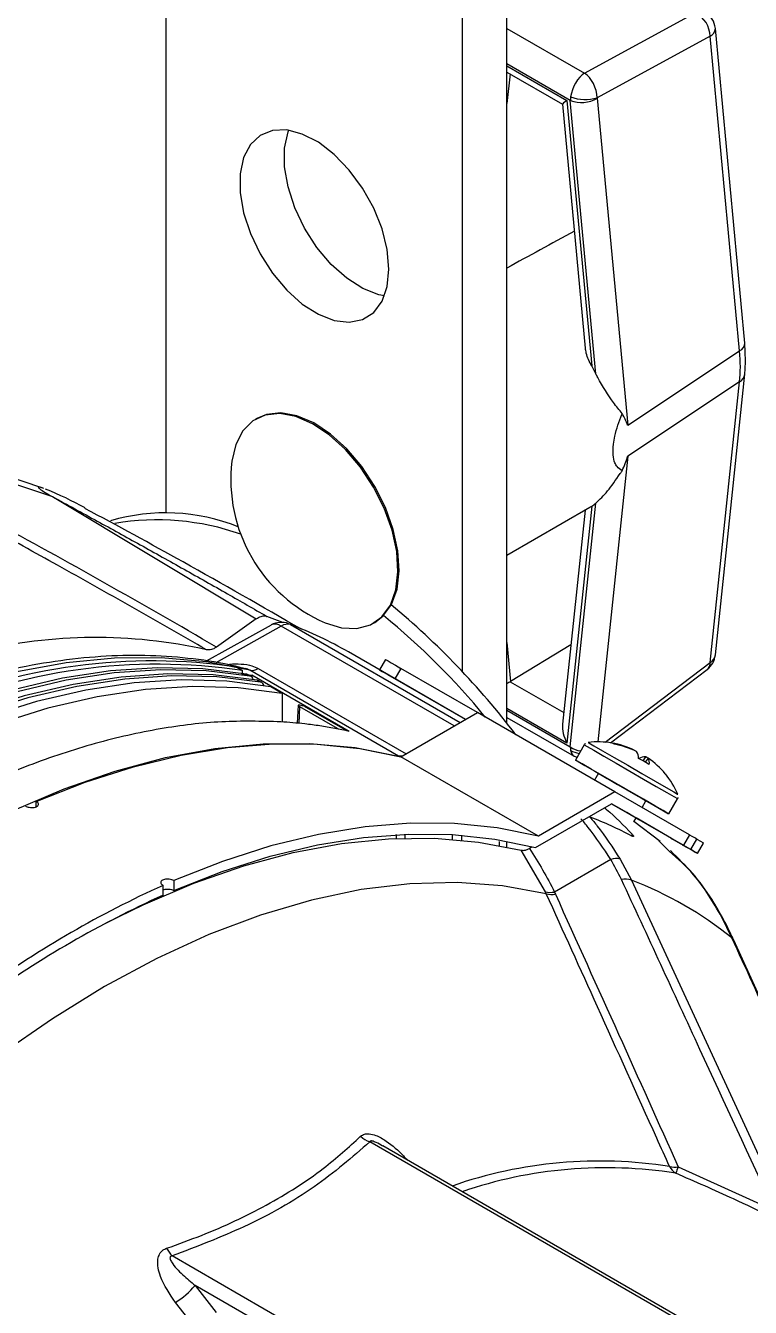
# Model space of a CAD drawing. Extents: x 16.7 to 113.1, y 4.5 to 84.5.
# Drawn here: x 27.413 to 29.576, y 67.521 to 71.348 of the extents above; entities that cross this region are included whole.
import ezdxf

# ---------------------------------------------------------------- set-up
doc = ezdxf.new("R2010")
doc.units = 0
doc.header["$MEASUREMENT"] = 0
doc.layers.add('OBJECT', color=7, linetype='CONTINUOUS')

msp = doc.modelspace()

# ---------------------------------------------------------------- linework, layer by layer
at = {"layer": 'OBJECT'}
for p, q in [((28.8497, 69.2652), (28.8497, 75.0052)), ((28.7167, 69.4191), (28.7167, 74.9285)), ((27.8328, 69.8933), (27.8328, 74.2796)), ((29.0813, 71.2062), (29.4134, 71.3869)), ((28.8497, 71.3399), (29.0813, 71.2062)), ((29.5595, 70.4001), (29.4718, 71.3397)), ((29.4565, 71.3161), (29.1191, 71.1326)), ((29.5442, 70.3766), (29.4565, 71.3161)), ((29.0389, 71.1243), (28.8497, 71.2336)), ((28.8497, 71.228), (29.0288, 71.1246)), ((28.8497, 71.2094), (29.0156, 71.1136)), ((28.859, 71.204), (28.8497, 71.1152)), ((29.0155, 71.1137), (29.0835, 70.3852)), ((29.0288, 71.1246), (29.1028, 70.3318)), ((29.1151, 70.3084), (29.0389, 71.1243)), ((29.1191, 71.1312), (29.2102, 70.1546)), ((29.2102, 70.1546), (29.5442, 70.3766)), ((29.4718, 69.4688), (29.5595, 70.3071)), ((29.5442, 70.2844), (29.2102, 70.0624)), ((29.4565, 69.4461), (29.5442, 70.2844)), ((28.1032, 70.1754), (28.0997, 70.1733)), ((29.2102, 70.0624), (29.121, 69.2094)), ((27.4673, 69.9664), (27.276, 70.0307)), ((27.2787, 70.0133), (27.493, 69.9417)), ((27.493, 69.9417), (28.1015, 69.5766)), ((28.8497, 69.7668), (29.0974, 69.9099)), ((29.0828, 69.9014), (29.0159, 69.2622)), ((29.1028, 69.9132), (29.0288, 69.2058)), ((29.0389, 69.1944), (29.1151, 69.9224)), ((29.0974, 69.91), (29.1028, 69.9132)), ((28.1806, 69.5662), (28.133, 69.5842)), ((28.1463, 69.5582), (27.952, 69.4501)), ((28.1762, 69.555), (27.9804, 69.4456)), ((28.1015, 69.5766), (27.9829, 69.4925)), ((28.6926, 69.2568), (28.1762, 69.555)), ((28.2041, 69.5595), (28.1981, 69.5623)), ((28.2041, 69.5595), (28.7104, 69.2672)), ((28.4517, 69.5636), (28.4552, 69.5657)), ((28.8497, 69.5056), (28.8605, 69.3896)), ((28.7259, 69.2761), (28.3764, 69.4778)), ((29.0407, 69.4989), (28.8605, 69.3896)), ((28.0436, 69.4323), (28.0606, 69.4225)), ((28.1075, 69.4286), (28.5487, 69.1738)), ((28.4877, 69.4551), (28.4697, 69.424)), ((28.5335, 69.4287), (28.5155, 69.3976)), ((28.7619, 69.2969), (28.5335, 69.4287)), ((29.1433, 69.2083), (29.4565, 69.4461)), ((28.0583, 69.413), (28.088, 69.4088)), ((28.0606, 69.4139), (28.0606, 69.4225)), ((28.0827, 69.4059), (28.0722, 69.412)), ((28.0862, 69.4047), (28.0756, 69.4108)), ((28.5257, 69.1671), (28.0819, 69.4233)), ((28.3791, 69.2408), (28.088, 69.4088)), ((28.088, 69.4088), (28.088, 69.4025)), ((28.1144, 69.3876), (28.1039, 69.3937)), ((28.1179, 69.3863), (28.1074, 69.3924)), ((28.7259, 69.2761), (28.5155, 69.3976)), ((28.8598, 69.3891), (29.0196, 69.2969)), ((29.1588, 69.2065), (29.4474, 69.4255)), ((28.1793, 69.354), (28.1453, 69.3736)), ((28.1793, 69.354), (28.1793, 69.2692)), ((28.2262, 69.3187), (28.2237, 69.265)), ((28.2307, 69.3149), (28.2284, 69.2645)), ((28.2307, 69.3149), (28.3434, 69.2501)), ((28.2447, 69.3158), (28.3728, 69.242)), ((28.5333, 69.1649), (28.7619, 69.2969)), ((29.172, 69.0601), (28.7619, 69.2969)), ((29.0288, 69.2058), (28.8497, 69.3092)), ((28.8497, 69.3036), (29.0389, 69.1944)), ((28.8497, 69.2825), (29.0505, 69.1666)), ((29.0804, 69.2004), (29.0542, 69.1551)), ((28.537, 69.1671), (28.5257, 69.1671)), ((28.5257, 69.1669), (28.5257, 69.1671)), ((28.9435, 68.9282), (28.5333, 69.1649)), ((29.0506, 69.1668), (29.059, 69.1634)), ((29.2296, 69.1849), (29.2293, 69.1842)), ((29.256, 69.1528), (29.2641, 69.1649)), ((29.2712, 69.1609), (29.2626, 69.149)), ((29.2707, 69.1602), (29.2641, 69.1649)), ((29.1227, 69.1156), (29.111, 69.0954)), ((29.172, 69.0601), (28.9435, 68.9282)), ((29.3945, 68.9317), (29.172, 69.0601)), ((27.445, 69.0156), (27.445, 69.0317)), ((28.9352, 68.894), (29.1615, 69.0246)), ((29.1615, 69.0246), (29.3765, 68.9005)), ((29.253, 69.0134), (29.2647, 69.0336)), ((29.3331, 68.9941), (29.3593, 69.0394)), ((29.0979, 68.9845), (29.0927, 68.9849)), ((29.2285, 68.971), (29.235, 68.9822)), ((29.3072, 68.9115), (29.2287, 68.9714)), ((29.3409, 68.921), (29.235, 68.9822)), ((28.5201, 68.9212), (28.5204, 68.9323)), ((28.5455, 68.922), (28.5457, 68.9336)), ((28.6874, 68.9184), (28.6877, 68.9325)), ((28.7153, 68.9159), (28.7156, 68.9306)), ((29.2234, 68.928), (29.2232, 68.9337)), ((29.3945, 68.9317), (29.3765, 68.9005)), ((28.8271, 68.8976), (28.8271, 68.9118)), ((28.8481, 68.9084), (28.8481, 68.8938)), ((28.9247, 68.8958), (28.9167, 68.8911)), ((29.3344, 68.8829), (29.3029, 68.9135)), ((29.3409, 68.921), (29.3409, 68.921)), ((29.3731, 68.9024), (29.3728, 68.9026)), ((29.399, 68.8875), (29.417, 68.9187)), ((29.4189, 68.876), (29.4369, 68.9072)), ((28.9644, 68.7619), (28.8918, 68.8858)), ((29.1597, 68.8582), (28.9913, 68.761)), ((29.1874, 68.8596), (29.2211, 68.7964)), ((27.8233, 68.7514), (27.8233, 68.781)), ((27.8551, 68.795), (27.8551, 68.7653)), ((29.2211, 68.7964), (29.6895, 67.7812)), ((28.9673, 68.7557), (28.9644, 68.7619)), ((29.5214, 68.6238), (29.4908, 68.6864)), ((29.8859, 67.8287), (29.5266, 68.6173)), ((31.5693, 66.2087), (28.4405, 68.015)), ((31.5845, 66.2101), (28.4791, 68.0028)), ((29.3611, 67.9403), (29.6481, 67.8101)), ((30.9792, 65.868), (27.8503, 67.6743)), ((30.9587, 65.8315), (27.9191, 67.5862)), ((27.9191, 67.5862), (27.9815, 67.5058)), ((27.9228, 67.4555), (27.8602, 67.5358))]:
    msp.add_line(p, q, dxfattribs=at)
at = {"layer": 'OBJECT', "flags": 128}
for points in [[(28.4975, 70.6212), (28.4923, 70.6795), (28.4769, 70.7411), (28.4521, 70.8031), (28.419, 70.8626), (28.3791, 70.9168), (28.3344, 70.9633), (28.2868, 70.9997), (28.2387, 71.0244), (28.1923, 71.0364), (28.1498, 71.0349), (28.1131, 71.0201), (28.0839, 70.9926), (28.0637, 70.9538), (28.0534, 70.9055), (28.0534, 70.8498), (28.0637, 70.7895), (28.0839, 70.7274), (28.1131, 70.6663), (28.1498, 70.6091), (28.1923, 70.5585), (28.2387, 70.5168), (28.2868, 70.486), (28.3344, 70.4676), (28.3791, 70.4623), (28.419, 70.4705), (28.4521, 70.4918), (28.4769, 70.5251), (28.4923, 70.5689), (28.4975, 70.6212)], [(28.484, 70.5409), (28.4673, 70.5443), (28.4198, 70.5628), (28.3717, 70.5935), (28.3253, 70.6352), (28.2827, 70.6858), (28.246, 70.743), (28.2169, 70.8041), (28.1966, 70.8663), (28.1863, 70.9266), (28.1863, 70.9822), (28.1966, 71.0305), (28.1985, 71.0355)], [(28.4552, 69.9721), (28.4162, 70.0314), (28.3715, 70.0841), (28.3231, 70.1281), (28.2729, 70.1615), (28.2229, 70.183), (28.1753, 70.1917), (28.1319, 70.1872), (28.1032, 70.1754)], [(28.4517, 69.9701), (28.4126, 70.0294), (28.368, 70.0821), (28.3196, 70.126), (28.2694, 70.1594), (28.2194, 70.1809), (28.1717, 70.1896), (28.1283, 70.1852), (28.091, 70.1678), (28.0612, 70.1381), (28.0401, 70.0974), (28.0288, 70.0476)], [(28.3073, 69.5651), (28.3562, 69.55), (28.4019, 69.5479), (28.4425, 69.5589), (28.4763, 69.5825), (28.5018, 69.6179), (28.5181, 69.6635), (28.5245, 69.7175), (28.5207, 69.7777), (28.5068, 69.8416), (28.4835, 69.9067), (28.4517, 69.9701)], [(28.4552, 69.5657), (28.4798, 69.5846), (28.5054, 69.6199), (28.5217, 69.6656), (28.528, 69.7196), (28.5242, 69.7798), (28.5103, 69.8437), (28.487, 69.9087), (28.4552, 69.9721)], [(28.0722, 69.412), (27.9416, 69.4277), (27.8063, 69.4308), (27.6667, 69.4213), (27.5235, 69.3993), (27.3773, 69.3649), (27.2285, 69.3181), (27.078, 69.2592), (26.9261, 69.1884), (26.7737, 69.106), (26.6212, 69.0124), (26.4694, 68.9079), (26.3188, 68.7929), (26.1701, 68.668), (26.0238, 68.5336), (25.8806, 68.3903), (25.7411, 68.2386), (25.6058, 68.0792), (25.4752, 67.9128)], [(28.0819, 69.4233), (27.9526, 69.4486), (27.8178, 69.4607), (27.6783, 69.4597), (27.5345, 69.4456), (27.3871, 69.4184), (27.2368, 69.3781), (27.1511, 69.3499)], [(28.4877, 69.4551), (28.4893, 69.4542), (28.4949, 69.451), (28.5044, 69.4455), (28.5175, 69.438), (28.5335, 69.4287)], [(28.0827, 69.4059), (27.9521, 69.4216), (27.8168, 69.4247), (27.6773, 69.4152), (27.5341, 69.3932), (27.3878, 69.3588), (27.2391, 69.312), (27.0885, 69.2531), (26.9367, 69.1823), (26.7842, 69.0999), (26.6318, 69.0063), (26.4799, 68.9018), (26.3294, 68.7868), (26.1806, 68.6619), (26.0344, 68.5275), (25.8912, 68.3842), (25.7516, 68.2325), (25.6163, 68.0731), (25.4857, 67.9067)], [(28.1039, 69.3937), (27.9733, 69.4093), (27.838, 69.4125), (27.6985, 69.403), (27.5553, 69.381), (27.409, 69.3465), (27.2603, 69.2998), (27.1097, 69.2408), (26.9579, 69.1701), (26.8054, 69.0877), (26.653, 68.9941), (26.5012, 68.8895), (26.3506, 68.7746), (26.2018, 68.6496), (26.0556, 68.5152), (25.9124, 68.3719), (25.7728, 68.2203), (25.6375, 68.0609), (25.507, 67.8945)], [(28.1144, 69.3876), (27.9839, 69.4033), (27.8486, 69.4064), (27.709, 69.3969), (27.5658, 69.3749), (27.4195, 69.3404), (27.2708, 69.2937), (27.1202, 69.2348), (26.9684, 69.164), (26.816, 69.0816), (26.6635, 68.988), (26.5117, 68.8835), (26.3611, 68.7685), (26.2124, 68.6436), (26.0661, 68.5092), (25.9229, 68.3658), (25.7834, 68.2142), (25.648, 68.0548), (25.5175, 67.8884)], [(28.1453, 69.3736), (28.014, 69.3904), (27.8779, 69.3943), (27.7373, 69.3855), (27.5931, 69.3638), (27.4457, 69.3296), (27.2958, 69.2828), (27.144, 69.2236), (26.9909, 69.1524), (26.8372, 69.0694), (26.6835, 68.9749), (26.5304, 68.8694), (26.3785, 68.7532), (26.2286, 68.627), (26.0813, 68.4911), (25.937, 68.3461), (25.7965, 68.1928), (25.6603, 68.0316), (25.529, 67.8633)], [(28.0722, 69.412), (28.0743, 69.4114), (28.0756, 69.4108)], [(28.1039, 69.3937), (28.106, 69.3931), (28.1074, 69.3924)], [(28.5155, 69.3976), (28.4995, 69.4068), (28.4864, 69.4143), (28.4769, 69.4198), (28.4713, 69.4231), (28.4698, 69.4239), (28.4724, 69.4224), (28.4788, 69.4188)], [(28.1793, 69.354), (28.048, 69.3708), (27.9118, 69.3747), (27.7713, 69.3659), (27.627, 69.3442), (27.4797, 69.31), (27.3298, 69.2632), (27.1779, 69.204), (27.0248, 69.1328), (26.8711, 69.0498), (26.7174, 68.9553), (26.5643, 68.8498), (26.4125, 68.7336), (26.2626, 68.6074), (26.1152, 68.4715), (25.971, 68.3265), (25.8304, 68.1732), (25.6943, 68.012), (25.563, 67.8437)], [(25.7553, 67.5678), (25.8847, 67.7424), (26.0194, 67.9102), (26.159, 68.0703), (26.3027, 68.2222), (26.4501, 68.3651), (26.6004, 68.4984), (26.7531, 68.6216), (26.9074, 68.7342), (27.0627, 68.8356), (27.2183, 68.9255), (27.3736, 69.0034), (27.5279, 69.0689), (27.6806, 69.122), (27.8309, 69.1622), (27.9783, 69.1894), (28.122, 69.2036), (28.2616, 69.2046), (28.3963, 69.1924), (28.5257, 69.1671)], [(27.445, 69.0317), (27.5909, 69.0892), (27.7351, 69.1353), (27.8769, 69.1697), (28.016, 69.1925), (28.1517, 69.2034), (28.2835, 69.2024), (28.4109, 69.1896), (28.5333, 69.1649)], [(29.0804, 69.2004), (29.0806, 69.2003), (29.0888, 69.1956), (29.1087, 69.1841), (29.1385, 69.1669), (29.1755, 69.1455), (29.2164, 69.1219), (29.2577, 69.0981), (29.2956, 69.0762), (29.3267, 69.0583), (29.3483, 69.0458), (29.3586, 69.0398), (29.3593, 69.0394)], [(29.0918, 69.2079), (29.0945, 69.2063), (29.1091, 69.1979), (29.1352, 69.1828), (29.1702, 69.1626), (29.2106, 69.1393), (29.2525, 69.1151), (29.2919, 69.0924), (29.3247, 69.0734), (29.3479, 69.06), (29.3591, 69.0535), (29.36, 69.053)], [(29.1831, 69.0807), (29.1762, 69.0847), (29.1362, 69.1078), (29.1013, 69.1279), (29.0746, 69.1433), (29.0585, 69.1527), (29.0544, 69.155), (29.0627, 69.1503), (29.0826, 69.1388), (29.1123, 69.1216), (29.1493, 69.1002), (29.1903, 69.0766), (29.2315, 69.0528), (29.2694, 69.0309), (29.3005, 69.0129), (29.3222, 69.0004), (29.3324, 68.9945), (29.3303, 68.9957), (29.3303, 68.9957)], [(29.1227, 69.1156), (29.1241, 69.1148), (29.1348, 69.1086), (29.1544, 69.0973), (29.1801, 69.0825), (29.2078, 69.0665), (29.2333, 69.0517), (29.2529, 69.0405), (29.2634, 69.0344), (29.2647, 69.0336)], [(29.3303, 68.9957), (29.3161, 69.004), (29.291, 69.0185), (29.2572, 69.0379), (29.2178, 69.0607), (29.2042, 69.0685)], [(29.235, 68.9822), (29.2438, 68.9771), (29.2429, 68.9776), (29.2301, 68.985), (29.2072, 68.9983), (29.1777, 69.0153), (29.1615, 69.0246)], [(28.9435, 68.9282), (28.821, 68.9528), (28.6936, 68.9656), (28.5618, 68.9666), (28.4261, 68.9557), (28.2871, 68.933), (28.1452, 68.8985), (28.001, 68.8525), (27.8551, 68.795)], [(27.8551, 68.7653), (28, 68.8222), (28.1432, 68.8676), (28.2841, 68.9015), (28.4221, 68.9236), (28.5568, 68.934), (28.6875, 68.9325), (28.8138, 68.9191), (28.9352, 68.894)], [(29.417, 68.9187), (29.4101, 68.9227), (29.4025, 68.9271), (29.3954, 68.9312), (29.3945, 68.9317)], [(27.6534, 68.6686), (27.7644, 68.7232), (27.9153, 68.7875), (28.0646, 68.8395), (28.2117, 68.879), (28.3558, 68.9059), (28.4965, 68.9201), (28.6331, 68.9215), (28.7651, 68.91), (28.8918, 68.8858)], [(29.3409, 68.921), (29.3378, 68.9228), (29.3376, 68.9229), (29.3404, 68.9213), (29.3456, 68.9183), (29.3525, 68.9143), (29.3601, 68.9099), (29.3672, 68.9058), (29.3728, 68.9026)], [(29.399, 68.8875), (29.3921, 68.8915), (29.3845, 68.8959), (29.3774, 68.9), (29.3718, 68.9032), (29.3687, 68.905), (29.3685, 68.9051), (29.3713, 68.9035), (29.3765, 68.9005)], [(29.3731, 68.9024), (29.3892, 68.8932), (29.4022, 68.8857), (29.4117, 68.8802), (29.4173, 68.8769), (29.4188, 68.876), (29.4162, 68.8776), (29.4095, 68.8814), (29.399, 68.8875)], [(29.417, 68.9187), (29.4275, 68.9126), (29.4342, 68.9087), (29.4368, 68.9072), (29.4369, 68.9072)], [(28.9673, 68.7557), (28.8368, 68.7795), (28.7008, 68.7896), (28.5599, 68.7858), (28.4147, 68.7683), (28.2659, 68.7371), (28.1142, 68.6923), (27.9603, 68.6342), (27.805, 68.563), (27.6489, 68.4791), (27.4929, 68.3828), (27.3376, 68.2747), (27.1837, 68.1551), (27.032, 68.0248), (26.8832, 67.8842), (26.738, 67.7341), (26.597, 67.5751), (26.461, 67.408), (26.3306, 67.2336)]]:
    msp.add_lwpolyline(points, dxfattribs=at)
at = {"layer": 'OBJECT'}
for centre, radius, start, end in [((29.3699, 71.312), 0.0867, 2.7369, 59.8423), ((29.4096, 71.3339), 0.0625, 5.333, 60.0027), ((29.4458, 71.3398), 0.026, 294.2221, 359.6148), ((29.0718, 71.2118), 0.0934, 249.3751, 300.3753), ((29.0836, 71.2519), 0.1245, 249.3607, 286.5521), ((29.5335, 70.4003), 0.026, 294.2226, 359.614), ((28.5369, 70.0192), 0.6464, 26.5711, 28.915), ((29.5281, 70.3116), 0.0317, 300.4889, 351.8292), ((28.4908, 69.9927), 0.4653, 173.2215, 246.7731), ((27.0304, 68.8798), 1.171, 61.3895, 67.8024), ((27.8313, 69.3115), 0.5817, 68.186, 106.442), ((29.0332, 70.0192), 0.1268, 303.2754, 310.2183), ((27.8048, 69.1187), 0.7535, 70.5981, 99.5996), ((26.9721, 67.7772), 2.3957, 37.3524, 50.2358), ((27.1221, 67.92), 2.1505, 39.3477, 50.791), ((28.1762, 69.5043), 0.062, 69.267, 119.1597), ((28.158, 69.5304), 0.0306, 53.488, 112.873), ((28.1949, 69.5274), 0.0333, 74.0154, 124.2943), ((27.7871, 68.4563), 1.1794, 60.0189, 69.2913), ((27.6232, 68.0108), 1.5101, 77.3693, 103.5828), ((29.4096, 69.4753), 0.0625, 307.2002, 354.0272), ((29.4404, 69.4733), 0.0317, 300.4904, 351.793), ((27.7909, 67.73), 1.721, 81.5565, 113.7095), ((27.8077, 67.7132), 1.728, 81.5849, 114.2163), ((28.0881, 69.4579), 0.0351, 259.8176, 303.4206), ((29.4311, 69.445), 0.0254, 309.8639, 2.2971), ((28.0802, 69.3944), 0.0118, 6.2051, 77.8002), ((28.112, 69.3761), 0.0118, 6.2051, 77.8002), ((29.12, 68.947), 0.2624, 80.5142, 96.1668), ((29.1217, 68.9584), 0.2508, 64.5169, 80.4964), ((29.1603, 69.1934), 0.0128, 42.7923, 77.2468), ((29.1264, 68.9493), 0.2564, 64.5402, 80.2857), ((29.0807, 69.2565), 0.0749, 236.0989, 261.7759), ((29.073, 69.2348), 0.0603, 236.5002, 263.0083), ((29.2065, 69.1616), 0.0357, 357.7094, 32.564), ((29.1055, 68.8861), 0.3063, 56.5086, 63.4898), ((29.2626, 69.1292), 0.0358, 87.4645, 122.2963), ((29.2471, 69.1468), 0.0279, 349.1256, 30.3639), ((29.129, 68.9542), 0.2508, 39.502, 55.4817), ((29.12, 68.947), 0.2624, 23.8332, 39.4846), ((28.6834, 67.8952), 1.1655, 62.4197, 69.1688), ((29.1759, 68.8102), 0.0507, 76.9721, 108.6342), ((29.128, 65.9044), 3.1586, 114.3975, 125.5971), ((29.2027, 68.7446), 0.055, 70.4716, 101.591), ((28.8178, 67.7473), 1.124, 51.2502, 68.974), ((29.1109, 65.9044), 3.1246, 114.3364, 125.6582), ((28.9798, 68.8185), 0.0586, 254.7597, 281.3144), ((28.9836, 68.8125), 0.0591, 253.9559, 280.4931), ((29.4757, 68.6686), 0.0233, 27.8973, 49.7434), ((29.5112, 68.6101), 0.0171, 25.3669, 53.6851), ((28.4674, 68.0898), 0.0796, 226.9463, 250.2254), ((29.126, 66.6247), 1.3331, 80.9782, 109.2612), ((29.1454, 66.6122), 1.3255, 80.9583, 108.9089), ((29.3788, 67.9632), 0.0489, 206.46, 239.1151), ((29.3504, 68.0002), 0.0608, 255.4103, 280.1269), ((29.637, 67.8241), 0.2995, 157.1476, 161.0741), ((27.9146, 67.7376), 0.0902, 206.4628, 224.522), ((27.7381, 67.7377), 0.236, 301.1478, 320.0637)]:
    msp.add_arc(centre, radius, start, end, dxfattribs=at)
for centre, major_axis, ratio, start_param, end_param in [((29.0774, 71.1531), (0.0264, 0.0568), 0.494733, 0.654186, 2.106125), ((29.0774, 71.1531), (-0.0242, 0.0579), 0.586383, 4.118914, 5.570853), ((29.0677, 71.147), (0.0521, 0.0334), 0.049063, 2.381469, 3.116237), ((29.0828, 71.1501), (0.0302, 0.0547), 0.580255, 2.138818, 2.344941), ((29.124, 71.1344), (0.00266, 0.00708), 0.592096, 2.05235, 2.258474), ((31.4342, 71.6918), (4.0542, 2.011), 0.053878, 2.172204, 2.235026), ((29.1892, 70.5318), (-0.2542, 0.4311), 0.582405, 3.807567, 4.033905), ((28.8286, 69.3663), (0.0521, 0.0334), 0.049063, 0.897939, 1.12299), ((28.8241, 69.414), (0.0548, 0.0042), 0.631769, 5.369896, 5.387349), ((29.0677, 69.2283), (-0.0335, 0.0656), 0.609076, 0.753595, 1.602518), ((29.0828, 69.2201), (0.0315, 0.054), 0.564605, 2.358615, 2.564739), ((29.0774, 69.2232), (0.0254, 0.0574), 0.506157, 2.507893, 3.086563)]:
    msp.add_ellipse(centre, major_axis=major_axis, ratio=ratio, start_param=start_param, end_param=end_param, dxfattribs=at)
for points, knots in [([(29.1028, 70.3318), (29.0962, 70.3444), (29.0869, 70.362), (29.0847, 70.3801), (29.084, 70.3853)], [0, 0, 0, 0, 0.711482, 1, 1, 1, 1]), ([(29.5595, 70.3071), (29.5601, 70.3146), (29.5628, 70.3445), (29.5609, 70.3763), (29.5595, 70.4001)], [0, 0, 0, 0, 0.251372, 1, 1, 1, 1]), ([(29.194, 70.1902), (29.1852, 70.2006), (29.1603, 70.2304), (29.133, 70.2737), (29.1169, 70.3048), (29.1151, 70.3084)], [0, 0, 0, 0, 0.324577, 0.922742, 1, 1, 1, 1]), ([(29.194, 70.0191), (29.1885, 70.0225), (29.18, 70.0276), (29.1707, 70.0437), (29.1656, 70.0647), (29.1666, 70.094), (29.1741, 70.1355), (29.1848, 70.1673), (29.1936, 70.1891), (29.194, 70.1902)], [0, 0, 0, 0, 0.190457, 0.293194, 0.446602, 0.600717, 0.707922, 0.98553, 1, 1, 1, 1]), ([(29.2102, 70.1546), (29.2102, 70.1548), (29.2053, 70.1664), (29.1996, 70.1784), (29.194, 70.1902)], [0, 0, 0, 0, 0.017275, 1, 1, 1, 1]), ([(29.194, 70.0191), (29.1996, 70.0331), (29.2053, 70.0473), (29.2102, 70.0621), (29.2102, 70.0624)], [0, 0, 0, 0, 0.98272, 1, 1, 1, 1]), ([(29.1151, 69.9224), (29.1268, 69.9334), (29.1506, 69.9559), (29.1762, 69.994), (29.1919, 70.0162), (29.194, 70.0191)], [0, 0, 0, 0, 0.454626, 0.927986, 1, 1, 1, 1]), ([(27.4628, 69.9676), (27.4604, 69.9685), (27.4521, 69.9715), (27.4492, 69.9702), (27.4561, 69.9636), (27.4729, 69.9529), (27.4874, 69.9448), (27.493, 69.9417)], [0, 0, 0, 0, 0.099604, 0.349779, 0.610366, 0.848721, 1, 1, 1, 1]), ([(27.493, 69.9417), (27.5376, 69.9174), (27.6254, 69.8696), (27.7565, 69.7973), (27.8863, 69.7248), (28.0124, 69.6536), (28.0939, 69.6067), (28.133, 69.5842)], [0, 0, 0, 0, 0.206023, 0.404822, 0.608638, 0.812834, 1, 1, 1, 1]), ([(28.2362, 69.5454), (28.1188, 69.6131), (27.9051, 69.7365), (27.6881, 69.8537), (27.5903, 69.9066)], [0, 0, 0, 0, 0.549415, 1, 1, 1, 1]), ([(27.9829, 69.4925), (27.7611, 69.6205), (27.535, 69.7509), (27.3044, 69.8732), (27.3, 69.8755)], [0, 0, 0, 0, 0.981179, 1, 1, 1, 1]), ([(27.9534, 69.4843), (27.8795, 69.5268), (27.7315, 69.6118), (27.515, 69.7335), (27.3722, 69.8121), (27.3041, 69.8495)], [0, 0, 0, 0, 0.343508, 0.686995, 1, 1, 1, 1]), ([(28.1015, 69.5766), (28.1063, 69.5795), (28.1158, 69.5852), (28.1265, 69.5861), (28.1316, 69.5846), (28.133, 69.5842)], [0, 0, 0, 0, 0.425021, 0.850044, 1, 1, 1, 1]), ([(28.0685, 69.4279), (28.0529, 69.4318), (27.9973, 69.4454), (27.8982, 69.4605), (27.7699, 69.469), (27.6376, 69.4659), (27.5016, 69.4511), (27.3658, 69.4264), (27.2744, 69.4009), (27.2302, 69.3886)], [0, 0, 0, 0, 0.061321, 0.218505, 0.375996, 0.533956, 0.692368, 0.851177, 1, 1, 1, 1]), ([(27.9829, 69.4925), (27.9802, 69.4908), (27.9727, 69.486), (27.9623, 69.483), (27.9559, 69.484), (27.9534, 69.4843)], [0, 0, 0, 0, 0.263886, 0.723096, 1, 1, 1, 1]), ([(28.016, 69.4399), (28.0181, 69.4404), (28.0307, 69.4433), (28.0564, 69.4423), (28.0866, 69.4385), (28.1014, 69.4314), (28.1075, 69.4286)], [0, 0, 0, 0, 0.070253, 0.41493, 0.762422, 1, 1, 1, 1]), ([(28.0819, 69.4233), (28.0798, 69.4244), (28.0759, 69.4264), (28.0709, 69.4276), (28.0686, 69.4281)], [0, 0, 0, 0, 0.534098, 1, 1, 1, 1]), ([(28.2305, 69.3189), (28.2292, 69.3191), (28.2267, 69.3195), (28.2258, 69.3188), (28.227, 69.3174), (28.2289, 69.316), (28.2304, 69.3151), (28.2307, 69.3149)], [0, 0, 0, 0, 0.29148, 0.560989, 0.754894, 0.949735, 1, 1, 1, 1]), ([(28.2447, 69.3158), (28.2426, 69.3163), (28.2384, 69.3172), (28.2337, 69.3182), (28.231, 69.3188), (28.2305, 69.3189)], [0, 0, 0, 0, 0.44189, 0.883774, 1, 1, 1, 1]), ([(28.1751, 69.2692), (28.1166, 69.2707), (27.9998, 69.2736), (27.8139, 69.251), (27.6212, 69.2079), (27.424, 69.1426), (27.226, 69.0572), (27.0266, 68.952), (26.8252, 68.826), (26.6258, 68.6815), (26.4316, 68.5212), (26.2422, 68.3454), (26.0559, 68.1535), (25.9366, 68.0129), (25.877, 67.9426)], [0, 0, 0, 0, 0.082347, 0.164694, 0.249433, 0.334172, 0.416519, 0.498866, 0.583605, 0.668344, 0.750089, 0.831834, 0.915917, 1, 1, 1, 1]), ([(28.3791, 69.2408), (28.3646, 69.2438), (28.3357, 69.25), (28.2915, 69.2572), (28.2382, 69.2644), (28.199, 69.2674), (28.1751, 69.2692)], [0, 0, 0, 0, 0.218765, 0.43753, 0.656295, 1, 1, 1, 1]), ([(28.3434, 69.2501), (28.3444, 69.2494), (28.3463, 69.2483), (28.347, 69.2476), (28.3473, 69.2472)], [0, 0, 0, 0, 0.5492243, 1, 1, 1, 1]), ([(29.0844, 69.2046), (29.0837, 69.2042), (29.082, 69.2031), (29.0812, 69.2014), (29.0807, 69.2004)], [0, 0, 0, 0, 0.438598, 1, 1, 1, 1]), ([(29.3591, 69.0396), (29.3597, 69.0406), (29.3606, 69.0419), (29.3608, 69.0434), (29.3608, 69.0437)], [0, 0, 0, 0, 0.763735, 1, 1, 1, 1]), ([(27.4132, 69.0178), (27.4145, 69.0171), (27.4177, 69.0155), (27.4241, 69.0137), (27.4317, 69.013), (27.4391, 69.0136), (27.4454, 69.0155), (27.4498, 69.0184), (27.4519, 69.022), (27.4514, 69.0259), (27.4488, 69.0293), (27.446, 69.0311), (27.445, 69.0317)], [0, 0, 0, 0, 0.073488, 0.179791, 0.286365, 0.393528, 0.501387, 0.609762, 0.718227, 0.826269, 0.933534, 1, 1, 1, 1]), ([(29.1405, 69.0126), (29.1427, 69.0109), (29.1711, 68.9881), (29.1982, 68.9598), (29.2232, 68.9337)], [0, 0, 0, 0, 0.073864, 1, 1, 1, 1]), ([(29.1597, 68.8582), (29.1597, 68.8582), (29.1384, 68.891), (29.1097, 68.9336), (29.078, 68.9715), (29.0708, 68.98)], [0, 0, 0, 0, 0.000015, 0.773396, 1, 1, 1, 1]), ([(29.0979, 68.9845), (29.1051, 68.9758), (29.1372, 68.937), (29.1655, 68.8934), (29.1874, 68.8596)], [0, 0, 0, 0, 0.22451, 1, 1, 1, 1]), ([(29.2232, 68.9337), (29.224, 68.9328), (29.2255, 68.9312), (29.227, 68.9291), (29.2276, 68.9277), (29.2273, 68.9268), (29.2259, 68.9269), (29.224, 68.9278), (29.223, 68.9282)], [0, 0, 0, 0, 0.139974, 0.280619, 0.412116, 0.549234, 0.769118, 1, 1, 1, 1]), ([(28.8918, 68.8858), (28.896, 68.8854), (28.9037, 68.8847), (28.9126, 68.8891), (28.9167, 68.8911)], [0, 0, 0, 0, 0.540768, 1, 1, 1, 1]), ([(28.9167, 68.8911), (28.9436, 68.8485), (28.9706, 68.8058), (28.9913, 68.761), (28.9913, 68.761)], [0, 0, 0, 0, 0.999987, 1, 1, 1, 1]), ([(29.1917, 68.7985), (29.1814, 68.8184), (29.1712, 68.8383), (29.1597, 68.8582), (29.1597, 68.8582)], [0, 0, 0, 0, 0.99997, 1, 1, 1, 1]), ([(29.4908, 68.6864), (29.4653, 68.7304), (29.4228, 68.8037), (29.3596, 68.8603), (29.3344, 68.8829)], [0, 0, 0, 0, 0.601075, 1, 1, 1, 1]), ([(29.496, 68.6794), (29.4847, 68.6997), (29.4579, 68.7482), (29.4057, 68.8181), (29.3603, 68.8626), (29.338, 68.8846)], [0, 0, 0, 0, 0.269103, 0.640035, 1, 1, 1, 1]), ([(27.8551, 68.795), (27.8532, 68.7959), (27.8493, 68.7978), (27.8418, 68.7994), (27.8342, 68.7997), (27.8271, 68.7988), (27.8213, 68.7966), (27.8176, 68.7934), (27.8163, 68.7896), (27.8176, 68.7856), (27.8205, 68.7827), (27.8228, 68.7813), (27.8233, 68.781)], [0, 0, 0, 0, 0.1063618, 0.2127134, 0.3194557, 0.426997, 0.5352335, 0.6437512, 0.7520407, 0.8597217, 0.9667095, 1, 1, 1, 1]), ([(29.6481, 67.8101), (29.574, 67.9705), (29.4217, 68.3001), (29.2697, 68.6294), (29.1917, 68.7985)], [0, 0, 0, 0, 0.486656, 1, 1, 1, 1]), ([(27.8233, 68.7676), (27.8233, 68.7676), (27.8248, 68.7686), (27.8296, 68.7696), (27.8368, 68.7702), (27.8446, 68.7693), (27.8509, 68.7675), (27.8539, 68.7659), (27.8551, 68.7653)], [0, 0, 0, 0, 0.0034618, 0.2200893, 0.4368994, 0.6528441, 0.8672115, 1, 1, 1, 1]), ([(29.3351, 67.9414), (29.3223, 67.9697), (29.2507, 68.1288), (29.1282, 68.4004), (29.0182, 68.6434), (28.9673, 68.7557)], [0, 0, 0, 0, 0.104198, 0.585846, 1, 1, 1, 1]), ([(28.9913, 68.761), (28.9913, 68.761), (28.9924, 68.7588), (28.9934, 68.7566), (28.9944, 68.7544)], [0, 0, 0, 0, 0.000279, 1, 1, 1, 1]), ([(28.9944, 68.7544), (29.0573, 68.615), (29.1799, 68.3438), (29.3018, 68.0723), (29.3611, 67.9403)], [0, 0, 0, 0, 0.514049, 1, 1, 1, 1]), ([(29.5267, 68.6171), (29.5249, 68.6211), (29.5151, 68.6431), (29.5047, 68.6627), (29.4963, 68.6787)], [0, 0, 0, 0, 0.18235, 1, 1, 1, 1]), ([(29.8832, 67.8303), (29.8442, 67.9159), (29.7238, 68.1804), (29.603, 68.445), (29.5214, 68.6238)], [0, 0, 0, 0, 0.323955, 1, 1, 1, 1]), ([(27.8339, 67.6973), (27.869, 67.7099), (27.9745, 67.7476), (28.1369, 67.8244), (28.2955, 67.9251), (28.3772, 67.9992), (28.4131, 68.0317)], [0, 0, 0, 0, 0.149978, 0.450605, 0.7586588, 1, 1, 1, 1]), ([(28.4405, 68.015), (28.3877, 67.9691), (28.2805, 67.876), (28.0784, 67.7612), (27.9234, 67.7021), (27.8503, 67.6743)], [0, 0, 0, 0, 0.339274, 0.688484, 1, 1, 1, 1]), ([(28.4131, 68.0317), (28.4165, 68.0342), (28.4235, 68.0392), (28.4398, 68.0399), (28.4626, 68.0337), (28.499, 68.0127), (28.5298, 67.986), (28.5478, 67.9652), (28.5512, 67.9612)], [0, 0, 0, 0, 0.099, 0.197937, 0.32287, 0.5267, 0.909915, 1, 1, 1, 1]), ([(28.4785, 68.0018), (28.4724, 68.006), (28.4647, 68.0112), (28.4537, 68.0157), (28.449, 68.0172), (28.4452, 68.0177), (28.443, 68.0175), (28.4413, 68.0167), (28.4407, 68.0158), (28.4405, 68.0151), (28.4405, 68.015)], [0, 0, 0, 0, 0.509234, 0.632649, 0.769191, 0.823995, 0.879349, 0.928946, 0.981684, 1, 1, 1, 1]), ([(29.6385, 67.7915), (29.6011, 67.8093), (29.507, 67.8542), (29.4114, 67.896), (29.3537, 67.9212)], [0, 0, 0, 0, 0.396331, 1, 1, 1, 1]), ([(27.8602, 67.5358), (27.8429, 67.5608), (27.8202, 67.5937), (27.8078, 67.6387), (27.8066, 67.6618), (27.8121, 67.6803), (27.8215, 67.692), (27.8303, 67.6958), (27.8339, 67.6973)], [0, 0, 0, 0, 0.463203, 0.605761, 0.74907, 0.841779, 0.935306, 1, 1, 1, 1]), ([(27.8503, 67.6743), (27.8494, 67.6742), (27.8479, 67.674), (27.846, 67.6731), (27.8447, 67.6717), (27.8438, 67.6695), (27.8443, 67.6641), (27.8544, 67.6453), (27.8807, 67.6186), (27.9067, 67.5967), (27.9191, 67.5862)], [0, 0, 0, 0, 0.018435, 0.032623, 0.046847, 0.06494, 0.096407, 0.193734, 0.61436, 1, 1, 1, 1])]:
    msp.add_open_spline(points, degree=3, knots=knots, dxfattribs=at)

doc.saveas('drawing.dxf')
